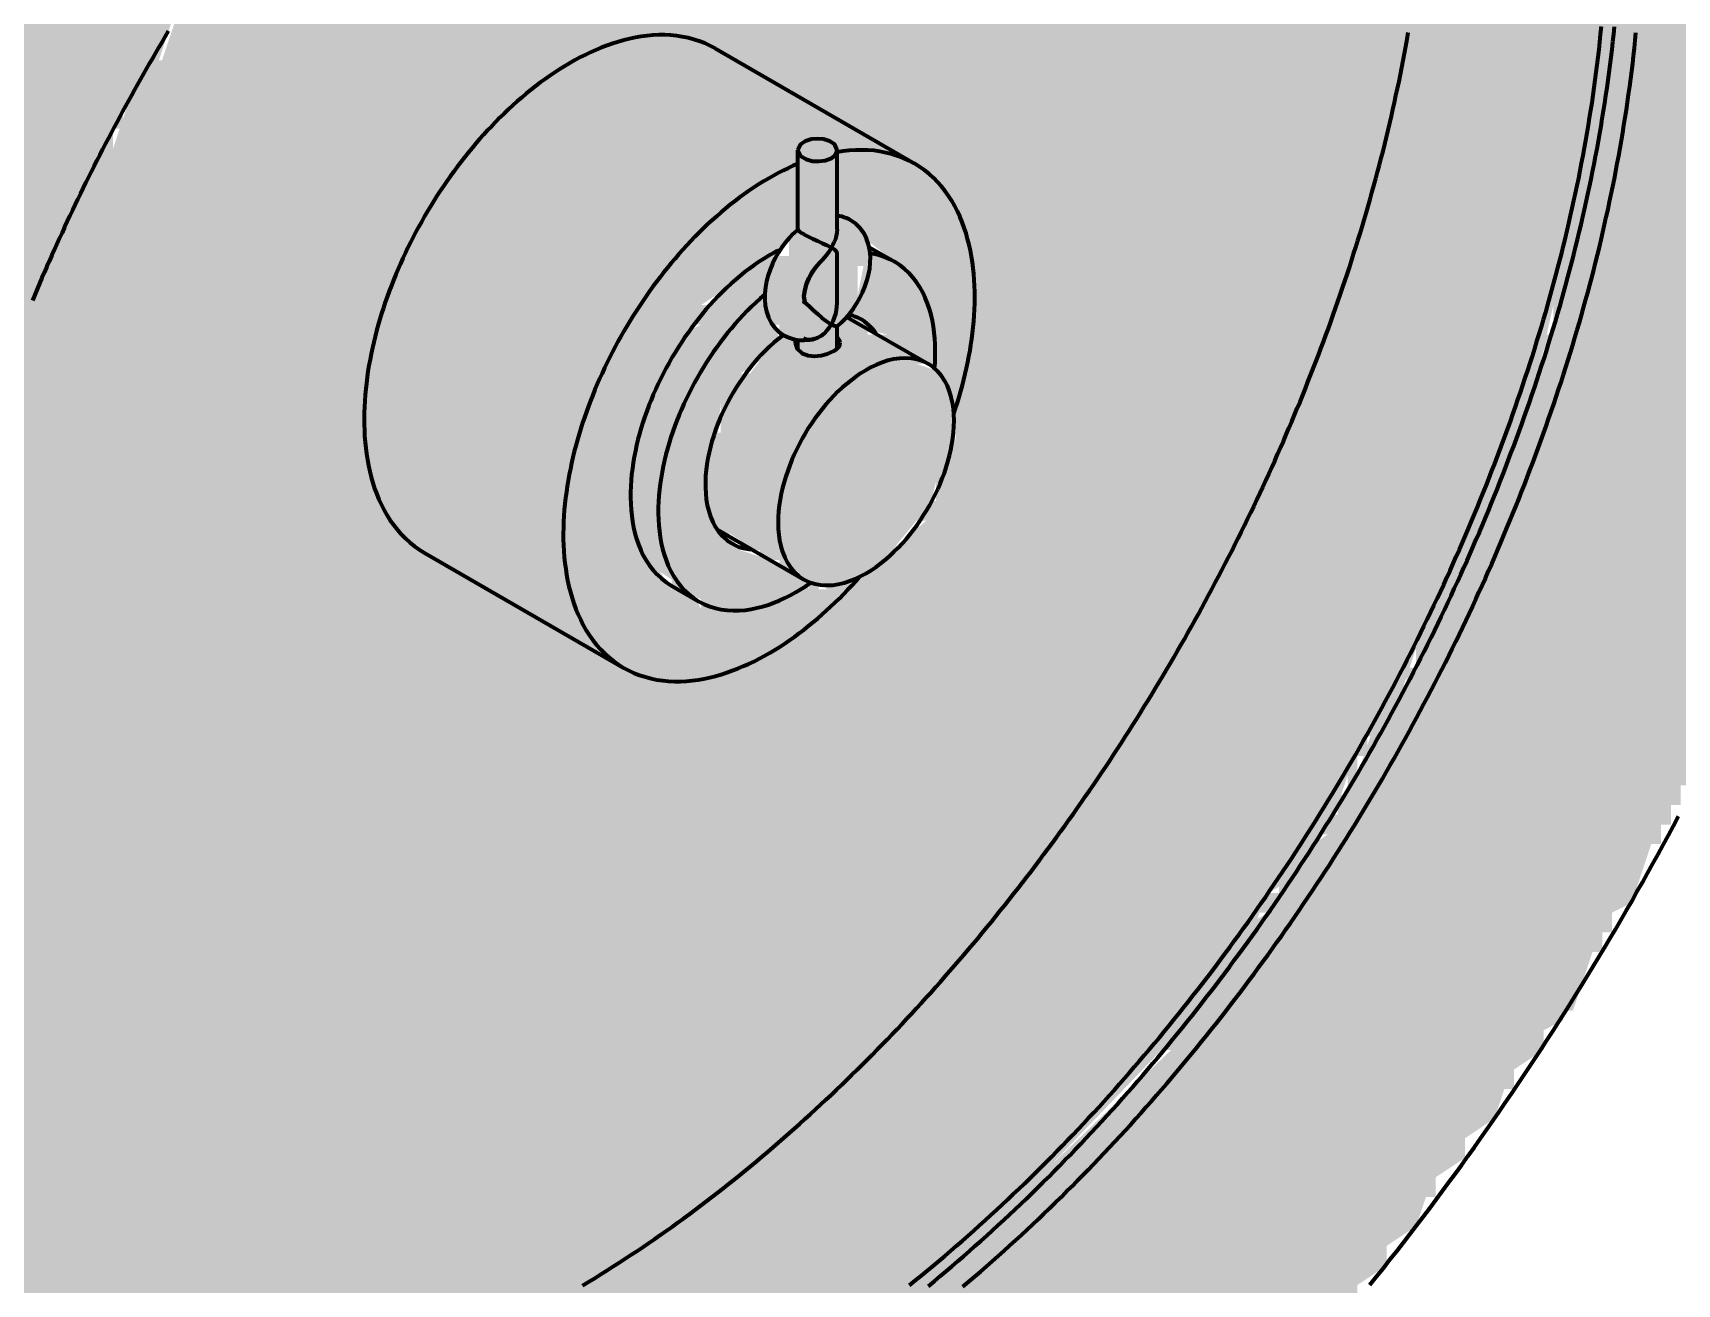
# Model space of a CAD drawing. Header units: millimetres. Extents: x 0 to 420, y 0 to 297.
# Drawn here: x 229.21 to 245.99, y 152.24 to 165.01 of the extents above; entities that cross this region are included whole.
import ezdxf

# ---------------------------------------------------------------- set-up
doc = ezdxf.new("R2010")
doc.units = ezdxf.units.MM
doc.layers.add('01-VISIBLE', color=7, linetype='CONTINUOUS', lineweight=70)
doc.layers.add('13-GRAFICA', color=30, linetype='CONTINUOUS', lineweight=18)

msp = doc.modelspace()

# ---------------------------------------------------------------- hatches: boundary and pattern name
at = {"layer": '13-GRAFICA', "true_color": 0x202020}
h = msp.add_hatch(color=7, dxfattribs=at)
h.dxf.hatch_style = 1
h.paths.add_polyline_path([(229.726, 175.932), (229.926, 175.932), (230.126, 176.232), (230.326, 176.232), (230.426, 176.432), (230.626, 176.432), (230.826, 176.732), (231.026, 176.732), (231.126, 176.932), (231.326, 176.932), (231.526, 177.232), (231.726, 177.232), (231.826, 177.432), (232.026, 177.432), (232.026, 177.532), (232.126, 177.532), (232.226, 177.732), (232.426, 177.732), (232.526, 177.932), (232.826, 177.932), (232.826, 178.032), (233.026, 178.032), (233.026, 178.132), (233.226, 178.132), (233.226, 178.232), (233.526, 178.232), (233.526, 178.332), (233.726, 178.332), (233.726, 178.432), (233.926, 178.432), (233.926, 178.532), (234.126, 178.532), (234.126, 178.632), (234.426, 178.632), (234.426, 178.732), (234.626, 178.732), (234.626, 178.832), (234.826, 178.832), (234.826, 178.932), (235.126, 178.932), (235.126, 179.032), (235.726, 179.132), (235.726, 179.232), (236.526, 179.232), (236.526, 179.332), (237.226, 179.332), (237.226, 179.432), (238.426, 179.532), (238.426, 179.432), (238.926, 179.432), (238.926, 179.332), (239.826, 179.232), (239.826, 179.132), (240.226, 179.132), (240.226, 179.032), (240.726, 179.032), (240.826, 178.832), (241.426, 178.632), (241.526, 178.432), (242.126, 178.232), (242.226, 178.032), (242.626, 177.932), (242.726, 177.732), (243.326, 177.532), (243.426, 177.332), (243.626, 177.332), (243.626, 177.232), (244.026, 177.132), (244.126, 176.932), (244.526, 176.832), (244.626, 176.632), (245.026, 176.532), (245.126, 176.332), (245.326, 176.332), (245.326, 167.932), (245.226, 167.932), (245.226, 168.332), (245.126, 168.332), (245.126, 168.732), (245.026, 168.732), (245.026, 169.132), (244.926, 169.132), (244.826, 169.832), (244.726, 169.832), (244.626, 170.132), (244.426, 170.232), (244.426, 170.432), (244.326, 170.432), (244.326, 170.632), (244.126, 170.732), (244.026, 171.132), (243.926, 171.132), (243.626, 171.532), (243.426, 171.532), (243.226, 171.832), (243.026, 171.832), (242.926, 172.032), (242.726, 172.032), (242.626, 172.232), (240.726, 172.632), (240.726, 172.532), (238.726, 172.332), (238.726, 172.232), (238.526, 172.232), (238.526, 172.132), (238.326, 172.132), (238.326, 172.032), (238.026, 172.032), (238.026, 171.932), (237.826, 171.932), (237.826, 171.832), (237.626, 171.832), (237.626, 171.732), (237.426, 171.732), (237.426, 171.632), (237.126, 171.632), (237.126, 171.532), (236.526, 171.332), (236.326, 171.032), (236.126, 171.032), (236.126, 170.932), (235.826, 170.832), (235.626, 170.532), (235.426, 170.532), (235.426, 170.432), (235.126, 170.332), (234.926, 170.032), (234.726, 170.032), (234.726, 169.932), (232.526, 167.832), (232.526, 167.632), (232.426, 167.632), (232.426, 167.532), (232.226, 167.432), (232.226, 167.232), (231.926, 167.032), (231.926, 166.832), (231.726, 166.732), (231.726, 166.532), (231.626, 166.532), (231.626, 166.432), (231.426, 166.332), (231.426, 166.132), (231.126, 165.932), (231.126, 165.732), (231.026, 165.732), (230.926, 165.432), (230.726, 165.332), (230.726, 165.132), (230.626, 165.132), (230.426, 164.532), (230.226, 164.432), (230.226, 164.232), (230.126, 164.232), (230.126, 164.032), (230.026, 164.032), (230.026, 163.832), (229.926, 163.832), (229.926, 163.632), (229.826, 163.632), (229.826, 163.432), (229.726, 163.432), (229.726, 163.232), (229.626, 163.232), (229.626, 163.032), (229.526, 163.032), (229.526, 162.832), (229.426, 162.832), (229.426, 162.632), (229.326, 162.632), (229.326, 162.432), (229.226, 162.432), (229.026, 161.532), (228.926, 161.532), (228.926, 161.332), (228.826, 161.332), (228.826, 161.032), (228.726, 161.032), (228.726, 160.732), (228.626, 160.732), (228.626, 160.432), (228.526, 160.432), (228.526, 160.132), (228.426, 160.132), (228.426, 159.832), (228.326, 159.832), (228.326, 159.332), (228.226, 159.332), (228.226, 158.832), (228.126, 158.832), (228.126, 158.332), (228.026, 158.332), (228.026, 157.732), (227.926, 157.732), (227.926, 174.072)])
h = msp.add_hatch(color=7, dxfattribs=at)
h.dxf.hatch_style = 1
h.paths.add_polyline_path([(245.526, 176.032), (245.726, 176.032), (245.926, 175.732), (246.126, 175.732), (246.226, 175.532), (246.426, 175.532), (246.626, 175.232), (246.826, 175.232), (246.826, 175.132), (247.026, 175.032), (247.126, 174.632), (247.326, 174.532), (247.426, 174.132), (247.626, 174.032), (247.626, 173.832), (247.826, 173.732), (247.926, 173.332), (248.126, 173.232), (248.126, 173.032), (248.226, 173.032), (248.226, 172.832), (248.326, 172.832), (248.426, 172.132), (248.526, 172.132), (248.526, 171.632), (248.626, 171.632), (248.626, 171.232), (248.726, 171.232), (248.726, 170.832), (248.826, 170.832), (248.826, 170.432), (248.926, 170.432), (248.926, 170.032), (249.026, 170.032), (249.026, 166.332), (248.926, 166.332), (248.826, 165.232), (248.726, 165.232), (248.726, 164.732), (248.626, 164.732), (248.626, 164.232), (248.526, 164.232), (248.526, 163.732), (248.426, 163.732), (248.326, 162.632), (248.226, 162.632), (248.226, 162.432), (248.126, 162.432), (247.926, 161.532), (247.826, 161.532), (247.826, 161.332), (247.726, 161.332), (247.726, 161.032), (247.626, 161.032), (247.426, 160.132), (247.326, 160.132), (247.326, 159.932), (247.226, 159.932), (247.026, 159.032), (246.926, 159.032), (246.926, 158.832), (246.826, 158.832), (246.826, 158.632), (246.726, 158.632), (246.726, 158.432), (246.626, 158.432), (246.426, 157.832), (246.226, 157.732), (246.226, 157.532), (246.126, 157.532), (246.126, 157.332), (246.026, 157.332), (246.026, 157.132), (245.926, 157.132), (245.926, 156.932), (245.826, 156.932), (245.826, 156.732), (245.726, 156.732), (245.526, 156.132), (245.326, 156.032), (245.326, 164.732), (245.326, 167.932), (245.326, 176.332)])
at = {"layer": '13-GRAFICA', "true_color": 0xa5a8ac}
h = msp.add_hatch(color=7, dxfattribs=at)
h.dxf.hatch_style = 1
h.paths.add_polyline_path([(238.726, 172.232), (238.726, 172.332), (239.226, 172.332), (239.226, 172.432), (240.026, 172.432), (240.026, 172.532), (240.726, 172.532), (240.726, 172.632), (240.926, 172.632), (240.926, 172.532), (241.426, 172.532), (241.426, 172.432), (242.626, 172.232), (242.726, 172.032), (242.926, 172.032), (243.026, 171.832), (243.226, 171.832), (243.426, 171.532), (243.626, 171.532), (243.626, 171.432), (244.026, 171.132), (244.026, 170.932), (244.126, 170.932), (244.126, 170.732), (244.326, 170.632), (244.426, 170.232), (244.526, 170.232), (244.626, 169.932), (244.826, 169.832), (244.926, 169.132), (245.026, 169.132), (245.026, 168.732), (245.126, 168.732), (245.126, 168.332), (245.226, 168.332), (245.226, 167.932), (245.326, 167.932), (245.326, 164.732), (245.226, 164.732), (245.226, 164.132), (245.126, 164.132), (245.126, 163.632), (245.026, 163.632), (245.026, 163.132), (244.926, 163.132), (244.926, 162.532), (244.826, 162.532), (244.826, 162.232), (244.726, 162.232), (244.526, 161.332), (244.426, 161.332), (244.426, 161.132), (244.326, 161.132), (244.126, 160.232), (244.026, 160.232), (244.026, 160.032), (243.926, 160.032), (243.926, 159.732), (243.826, 159.732), (243.826, 159.532), (243.726, 159.532), (243.726, 159.332), (243.626, 159.332), (243.626, 159.132), (243.526, 159.132), (243.526, 158.932), (243.426, 158.932), (243.426, 158.732), (243.326, 158.732), (243.126, 158.132), (242.926, 158.032), (242.926, 157.832), (242.826, 157.832), (242.826, 157.632), (242.726, 157.632), (242.726, 157.432), (242.626, 157.432), (242.426, 156.832), (242.326, 156.832), (242.326, 156.732), (242.126, 156.632), (242.126, 156.432), (241.826, 156.232), (241.826, 156.032), (241.726, 156.032), (241.626, 155.732), (241.326, 155.532), (241.326, 155.332), (241.026, 155.132), (241.026, 154.932), (240.826, 154.832), (240.826, 154.632), (240.726, 154.632), (238.626, 152.441), (238.626, 160.832), (238.626, 161.232), (238.626, 172.232)])
h = msp.add_hatch(color=7, dxfattribs=at)
h.dxf.hatch_style = 1
h.paths.add_polyline_path([(235.326, 170.432), (235.626, 170.532), (235.826, 170.832), (236.026, 170.832), (236.126, 171.032), (236.326, 171.032), (236.526, 171.332), (236.726, 171.332), (236.726, 171.432), (236.926, 171.432), (236.926, 171.532), (237.126, 171.532), (237.126, 171.632), (237.426, 171.632), (237.426, 171.732), (237.626, 171.732), (237.626, 171.832), (237.826, 171.832), (237.826, 171.932), (238.026, 171.932), (238.026, 172.032), (238.326, 172.032), (238.326, 172.132), (238.526, 172.132), (238.526, 172.232), (238.626, 172.232), (238.626, 161.232), (238.526, 161.232), (238.526, 161.532), (238.426, 161.532), (238.426, 162.032), (238.326, 162.032), (238.226, 162.532), (237.926, 162.632), (237.926, 162.732), (237.426, 163.132), (237.426, 163.932), (237.026, 163.932), (237.026, 162.932), (236.926, 162.932), (236.826, 162.732), (236.626, 162.732), (236.526, 162.532), (236.326, 162.532), (236.326, 162.432), (236.026, 162.232), (236.026, 162.032), (235.926, 162.032), (235.826, 161.732), (235.626, 161.632), (235.526, 161.132), (235.426, 161.132), (235.426, 160.832), (235.326, 160.832), (235.326, 170.332)])
h = msp.add_hatch(color=7, dxfattribs=at)
h.dxf.hatch_style = 1
h.paths.add_polyline_path([(230.726, 150.132), (230.526, 150.132), (230.326, 150.432), (230.126, 150.432), (230.026, 150.632), (229.826, 150.632), (229.626, 150.932), (229.426, 150.932), (229.326, 151.232), (229.126, 151.332), (229.026, 151.732), (228.826, 151.832), (228.726, 152.232), (228.526, 152.332), (228.526, 152.532), (228.426, 152.532), (228.426, 152.732), (228.326, 152.732), (228.326, 153.132), (228.226, 153.132), (228.226, 153.532), (228.126, 153.532), (228.126, 153.932), (228.026, 153.932), (228.026, 154.332), (227.926, 154.332), (227.926, 157.732), (228.026, 157.732), (228.026, 158.332), (228.126, 158.332), (228.326, 159.832), (228.426, 159.832), (228.426, 160.132), (228.526, 160.132), (228.526, 160.432), (228.626, 160.432), (228.826, 161.332), (228.926, 161.332), (228.926, 161.532), (229.026, 161.532), (229.226, 162.432), (229.326, 162.432), (229.326, 162.632), (229.426, 162.632), (229.426, 162.832), (229.526, 162.832), (229.526, 163.032), (229.626, 163.032), (229.626, 163.232), (229.726, 163.232), (229.726, 163.432), (229.826, 163.432), (229.826, 163.632), (229.926, 163.632), (229.926, 163.832), (230.026, 163.832), (230.226, 164.432), (230.426, 164.532), (230.426, 164.732), (230.526, 164.732), (230.726, 165.332), (230.926, 165.432), (230.926, 165.632), (231.126, 165.732), (231.126, 165.932), (231.426, 166.132), (231.426, 166.332), (231.726, 166.532), (231.726, 166.732), (231.926, 166.832), (231.926, 167.032), (232.026, 167.032), (232.026, 167.132), (232.226, 167.232), (232.226, 167.432), (232.526, 167.632), (232.526, 167.832), (232.626, 167.832), (234.726, 170.032), (234.926, 170.032), (235.126, 170.332), (235.326, 170.332), (235.326, 160.832), (235.326, 159.832), (235.326, 150.432), (235.226, 150.432), (235.226, 150.332), (235.026, 150.332), (235.026, 150.232), (234.826, 150.232), (234.826, 150.132), (234.526, 150.132), (234.526, 150.032), (234.226, 150.032), (234.226, 149.932), (233.526, 149.932), (233.526, 149.832), (232.126, 149.732), (232.126, 149.832), (231.626, 149.832), (231.626, 149.932), (231.226, 149.932), (231.226, 150.032), (230.726, 150.032)])
at = {"layer": '13-GRAFICA', "true_color": 0x202020}
h = msp.add_hatch(color=7, dxfattribs=at)
h.dxf.hatch_style = 1
h.paths.add_polyline_path([(245.326, 155.832), (245.226, 155.832), (245.226, 155.632), (245.126, 155.632), (244.926, 155.032), (244.826, 155.032), (244.826, 154.932), (244.626, 154.832), (244.626, 154.632), (244.326, 154.432), (244.326, 154.232), (244.226, 154.232), (244.126, 153.932), (243.826, 153.732), (243.826, 153.532), (243.526, 153.332), (243.526, 153.132), (243.426, 153.132), (243.326, 152.832), (243.026, 152.632), (243.026, 152.432), (242.726, 152.232), (242.726, 152.032), (242.526, 151.932), (242.526, 151.732), (242.426, 151.732), (239.626, 148.832), (239.426, 148.832), (239.226, 148.532), (239.026, 148.532), (238.926, 148.332), (238.726, 148.332), (238.526, 148.032), (238.326, 148.032), (238.226, 147.832), (238.026, 147.832), (237.826, 147.532), (237.626, 147.532), (237.526, 147.332), (237.326, 147.332), (237.326, 147.232), (237.226, 147.232), (237.126, 147.032), (236.926, 147.032), (236.826, 146.832), (236.626, 146.832), (236.626, 146.732), (236.426, 146.732), (236.426, 146.632), (236.226, 146.632), (236.226, 146.532), (235.926, 146.532), (235.926, 146.432), (235.726, 146.432), (235.726, 146.332), (235.526, 146.332), (235.526, 146.232), (235.226, 146.232), (235.226, 146.132), (235.026, 146.132), (235.026, 146.032), (234.826, 146.032), (234.826, 145.932), (234.626, 145.932), (234.626, 145.832), (234.326, 145.832), (234.326, 145.732), (234.126, 145.732), (234.126, 145.632), (233.926, 145.632), (233.926, 145.532), (232.726, 145.432), (232.726, 145.332), (232.026, 145.332), (232.026, 145.232), (231.326, 145.232), (231.326, 145.132), (230.726, 145.132), (230.726, 145.232), (230.326, 145.232), (230.326, 145.332), (229.826, 145.332), (229.826, 145.432), (229.426, 145.432), (229.426, 145.532), (228.926, 145.532), (228.926, 145.632), (228.526, 145.632), (228.526, 145.732), (228.126, 145.832), (228.026, 146.032), (227.926, 146.032), (227.926, 154.332), (228.026, 154.332), (228.026, 153.932), (228.126, 153.932), (228.326, 152.732), (228.426, 152.732), (228.526, 152.332), (228.726, 152.232), (228.826, 151.832), (229.026, 151.732), (229.126, 151.332), (229.326, 151.232), (229.426, 150.932), (229.626, 150.932), (229.826, 150.632), (230.026, 150.632), (230.126, 150.432), (230.326, 150.432), (230.326, 150.332), (230.426, 150.332), (230.526, 150.132), (230.726, 150.132), (230.726, 150.032), (231.226, 150.032), (231.226, 149.932), (232.126, 149.832), (232.126, 149.732), (234.226, 149.932), (234.226, 150.032), (234.826, 150.132), (234.826, 150.232), (235.026, 150.232), (235.026, 150.332), (235.226, 150.332), (235.226, 150.432), (235.426, 150.432), (235.426, 150.532), (235.726, 150.532), (235.726, 150.632), (235.926, 150.632), (235.926, 150.732), (236.126, 150.732), (236.126, 150.832), (236.426, 150.832), (236.526, 151.032), (236.726, 151.032), (236.826, 151.232), (237.026, 151.232), (237.226, 151.532), (237.426, 151.532), (237.526, 151.732), (237.726, 151.732), (237.926, 152.032), (238.126, 152.032), (238.226, 152.232), (238.426, 152.232), (238.426, 152.332), (240.826, 154.632), (240.826, 154.832), (241.026, 154.932), (241.026, 155.132), (241.326, 155.332), (241.326, 155.532), (241.626, 155.732), (241.626, 155.932), (241.826, 156.032), (241.826, 156.232), (241.926, 156.232), (241.926, 156.332), (242.126, 156.432), (242.126, 156.632), (242.426, 156.832), (242.426, 157.032), (242.526, 157.032), (242.526, 157.232), (242.626, 157.232), (242.626, 157.432), (242.726, 157.432), (242.926, 158.032), (243.126, 158.132), (243.126, 158.332), (243.226, 158.332), (243.226, 158.532), (243.326, 158.532), (243.326, 158.732), (243.426, 158.732), (243.426, 158.932), (243.526, 158.932), (243.526, 159.132), (243.626, 159.132), (243.626, 159.332), (243.726, 159.332), (243.726, 159.532), (243.826, 159.532), (243.826, 159.732), (243.926, 159.732), (243.926, 160.032), (244.026, 160.032), (244.026, 160.232), (244.126, 160.232), (244.326, 161.132), (244.426, 161.132), (244.426, 161.332), (244.526, 161.332), (244.526, 161.632), (244.626, 161.632), (244.626, 161.932), (244.726, 161.932), (244.726, 162.232), (244.826, 162.232), (244.826, 162.532), (244.926, 162.532), (244.926, 163.132), (245.026, 163.132), (245.026, 163.632), (245.126, 163.632), (245.126, 164.132), (245.226, 164.132), (245.226, 164.732), (245.326, 164.732), (245.326, 156.032)])
at = {"layer": '13-GRAFICA', "true_color": 0xb21820}
h = msp.add_hatch(color=7, dxfattribs=at)
h.dxf.hatch_style = 1
h.paths.add_polyline_path([(236.826, 161.932), (236.826, 162.032), (236.726, 162.032), (236.726, 162.432), (236.826, 162.432), (236.826, 162.732), (236.926, 162.732), (236.926, 162.932), (237.026, 162.932), (237.026, 163.932), (237.426, 163.932), (237.426, 163.132), (237.726, 162.932), (237.726, 162.632), (237.626, 162.632), (237.626, 162.332), (237.526, 162.332), (237.526, 162.132), (237.426, 162.132), (237.426, 161.732), (237.026, 161.732), (237.026, 161.932)])
at = {"layer": '13-GRAFICA', "true_color": 0x787a80}
h = msp.add_hatch(color=7, dxfattribs=at)
h.dxf.hatch_style = 1
h.paths.add_polyline_path([(237.526, 162.032), (237.526, 162.332), (237.626, 162.332), (237.726, 162.832), (238.226, 162.532), (238.326, 162.032), (238.426, 162.032), (238.426, 161.632), (238.226, 161.632), (238.126, 161.832), (237.926, 161.832), (237.926, 161.932)])
h = msp.add_hatch(color=7, dxfattribs=at)
h.dxf.hatch_style = 1
h.paths.add_polyline_path([(236.126, 160.032), (236.226, 160.032), (236.426, 159.732), (237.026, 159.532), (237.126, 159.332), (236.926, 159.332), (236.926, 159.232), (236.726, 159.232), (236.726, 159.132), (236.026, 159.132), (236.026, 159.232), (235.726, 159.332), (235.726, 159.432), (235.426, 159.632), (235.426, 159.832), (235.326, 159.832), (235.326, 160.832), (235.426, 160.832), (235.426, 161.132), (235.526, 161.132), (235.626, 161.632), (235.826, 161.732), (235.826, 161.932), (236.026, 162.032), (236.026, 162.232), (236.126, 162.232), (236.326, 162.532), (236.526, 162.532), (236.626, 162.732), (236.826, 162.732), (236.826, 162.432), (236.726, 162.432), (236.826, 161.832), (236.726, 161.832), (236.726, 161.732), (236.426, 161.532), (236.426, 161.332), (236.226, 161.232)])
h = msp.add_hatch(color=7, dxfattribs=at)
h.dxf.hatch_style = 1
h.paths.add_polyline_path([(237.326, 159.332), (237.026, 159.432), (237.026, 159.532), (236.826, 159.532), (236.826, 159.632), (236.626, 159.632), (236.626, 159.732), (236.426, 159.732), (236.426, 159.832), (236.126, 160.032), (236.126, 160.932), (236.226, 160.932), (236.226, 161.232), (236.426, 161.332), (236.426, 161.532), (236.526, 161.532), (236.826, 161.932), (237.026, 161.932), (237.026, 161.732), (237.426, 161.732), (237.426, 162.132), (237.526, 162.132), (237.526, 162.032), (237.726, 162.032), (237.726, 161.932), (237.926, 161.932), (237.926, 161.832), (238.126, 161.832), (238.226, 161.632), (238.526, 161.532), (238.626, 160.832), (238.526, 160.832), (238.526, 160.432), (238.426, 160.432), (238.326, 160.032), (238.226, 160.032), (237.726, 159.432), (237.326, 159.432)])
at = {"layer": '13-GRAFICA', "true_color": 0xa5a8ac}
h = msp.add_hatch(color=7, dxfattribs=at)
h.dxf.hatch_style = 1
h.paths.add_polyline_path([(238.426, 152.232), (238.226, 152.232), (238.126, 152.032), (237.926, 152.032), (237.726, 151.732), (237.526, 151.732), (237.426, 151.532), (237.226, 151.532), (237.026, 151.232), (236.826, 151.232), (236.826, 151.132), (236.526, 151.032), (236.426, 150.832), (236.126, 150.832), (236.126, 150.732), (235.926, 150.732), (235.926, 150.632), (235.726, 150.632), (235.726, 150.532), (235.426, 150.532), (235.426, 150.432), (235.326, 150.432), (235.326, 159.832), (235.426, 159.832), (235.426, 159.632), (235.526, 159.632), (235.726, 159.332), (235.926, 159.332), (236.026, 159.132), (236.726, 159.132), (236.726, 159.232), (236.926, 159.232), (236.926, 159.332), (237.126, 159.332), (237.126, 159.432), (237.226, 159.432), (237.226, 159.332), (237.326, 159.332), (237.326, 159.432), (237.726, 159.432), (237.726, 159.532), (238.326, 160.032), (238.326, 160.232), (238.426, 160.232), (238.426, 160.432), (238.526, 160.432), (238.526, 160.832), (238.626, 160.832), (238.626, 152.441)])

# ---------------------------------------------------------------- linework, layer by layer
at = {"layer": '01-VISIBLE'}
for p, q in [((236.173, 164.85), (238.206, 163.676)), ((237.016, 163.003), (237.016, 163.815)), ((237.416, 163.003), (237.416, 163.815)), ((237.743, 162.823), (238.004, 162.673)), ((237.416, 162.257), (237.416, 162.76)), ((237.416, 161.789), (237.416, 162.013)), ((237.516, 162.111), (238.346, 161.632)), ((237.016, 161.774), (237.016, 161.873)), ((236.189, 159.945), (237.076, 159.433)), ((233.203, 159.706), (235.236, 158.532)), ((235.721, 159.372), (236.004, 159.209))]:
    msp.add_line(p, q, dxfattribs=at)
for points in [[(230.589, 165.028), (230.557, 164.974), (230.525, 164.92), (230.493, 164.865), (230.461, 164.811), (230.43, 164.757), (230.398, 164.702), (230.367, 164.648), (230.336, 164.593), (230.305, 164.538), (230.274, 164.483), (230.244, 164.428), (230.213, 164.373), (230.183, 164.318), (230.153, 164.263), (230.123, 164.208), (230.093, 164.153), (230.063, 164.097), (230.034, 164.042), (230.004, 163.986), (229.975, 163.93), (229.946, 163.874), (229.917, 163.819), (229.889, 163.763), (229.86, 163.707), (229.832, 163.651), (229.803, 163.594), (229.775, 163.538), (229.748, 163.482), (229.72, 163.425), (229.692, 163.369), (229.665, 163.312), (229.638, 163.255), (229.611, 163.199), (229.584, 163.142), (229.557, 163.085), (229.53, 163.028), (229.504, 162.971), (229.478, 162.914), (229.452, 162.856), (229.426, 162.799), (229.4, 162.742), (229.375, 162.684), (229.349, 162.627), (229.324, 162.569), (229.299, 162.511), (229.274, 162.454), (229.25, 162.396), (229.225, 162.338), (229.201, 162.28)], [(236.173, 164.85), (236.12, 164.878), (236.065, 164.904), (236.009, 164.925), (235.952, 164.944), (235.894, 164.959), (235.835, 164.971), (235.776, 164.98), (235.716, 164.986), (235.656, 164.989), (235.596, 164.989), (235.536, 164.986), (235.476, 164.981), (235.416, 164.973), (235.357, 164.963), (235.298, 164.951), (235.24, 164.936), (235.182, 164.92), (235.125, 164.902), (235.068, 164.882), (235.012, 164.861), (234.956, 164.838), (234.901, 164.813), (234.847, 164.788), (234.793, 164.761), (234.74, 164.732), (234.688, 164.703)], [(234.817, 152.229), (234.879, 152.266), (234.942, 152.304), (235.004, 152.342), (235.066, 152.381), (235.127, 152.42), (235.189, 152.459), (235.25, 152.499), (235.311, 152.539), (235.372, 152.579), (235.432, 152.62), (235.492, 152.66), (235.552, 152.702), (235.612, 152.743), (235.672, 152.785), (235.731, 152.828), (235.79, 152.87), (235.849, 152.913), (235.908, 152.956), (235.967, 153), (236.025, 153.044), (236.083, 153.088), (236.141, 153.132), (236.198, 153.177), (236.256, 153.222), (236.313, 153.267), (236.37, 153.312), (236.426, 153.358), (236.483, 153.404), (236.539, 153.45), (236.595, 153.497), (236.651, 153.544), (236.707, 153.591), (236.762, 153.638), (236.817, 153.686), (236.872, 153.734), (236.927, 153.782), (236.982, 153.83), (237.036, 153.879), (237.09, 153.928), (237.144, 153.977), (237.198, 154.026), (237.251, 154.075), (237.304, 154.125), (237.357, 154.175), (237.41, 154.225), (237.463, 154.276), (237.515, 154.326), (237.567, 154.377), (237.619, 154.428), (237.671, 154.48), (237.723, 154.531), (237.774, 154.583), (237.825, 154.635), (237.876, 154.687), (237.927, 154.739), (237.977, 154.792), (238.028, 154.845), (238.078, 154.898), (238.128, 154.951), (238.177, 155.004), (238.227, 155.058), (238.276, 155.111), (238.325, 155.165), (238.374, 155.219), (238.422, 155.274), (238.471, 155.328), (238.519, 155.383), (238.567, 155.438), (238.615, 155.493), (238.662, 155.548), (238.71, 155.603), (238.757, 155.659), (238.804, 155.715), (238.851, 155.77), (238.897, 155.827), (238.944, 155.883), (238.99, 155.939), (239.036, 155.996), (239.081, 156.053), (239.127, 156.109), (239.172, 156.167), (239.217, 156.224), (239.262, 156.281), (239.307, 156.339), (239.351, 156.397), (239.396, 156.454), (239.44, 156.512), (239.484, 156.571), (239.527, 156.629), (239.571, 156.688), (239.614, 156.746), (239.657, 156.805), (239.7, 156.864), (239.742, 156.923), (239.785, 156.982), (239.827, 157.042), (239.869, 157.101), (239.911, 157.161), (239.952, 157.221), (239.994, 157.281), (240.035, 157.341), (240.076, 157.401), (240.117, 157.462), (240.157, 157.522), (240.198, 157.583), (240.238, 157.644), (240.278, 157.705), (240.317, 157.766), (240.357, 157.827), (240.396, 157.888), (240.435, 157.95), (240.474, 158.012), (240.513, 158.073), (240.551, 158.135), (240.589, 158.197), (240.628, 158.26), (240.665, 158.322), (240.703, 158.384), (240.74, 158.447), (240.778, 158.509), (240.815, 158.572), (240.851, 158.635), (240.888, 158.698), (240.924, 158.761), (240.96, 158.825), (240.996, 158.888), (241.032, 158.952), (241.067, 159.015), (241.103, 159.079), (241.138, 159.143), (241.172, 159.207), (241.207, 159.271), (241.241, 159.335), (241.276, 159.4), (241.31, 159.464), (241.343, 159.529), (241.377, 159.594), (241.41, 159.659), (241.443, 159.723), (241.476, 159.789), (241.509, 159.854), (241.541, 159.919), (241.573, 159.984), (241.605, 160.05), (241.637, 160.116), (241.668, 160.181), (241.7, 160.247), (241.731, 160.313), (241.761, 160.379), (241.792, 160.445), (241.822, 160.511), (241.852, 160.578), (241.882, 160.644), (241.912, 160.711), (241.941, 160.778), (241.971, 160.844), (242, 160.911), (242.028, 160.978), (242.057, 161.045), (242.085, 161.113), (242.113, 161.18), (242.141, 161.247), (242.168, 161.315), (242.195, 161.382), (242.222, 161.45), (242.249, 161.518), (242.276, 161.586), (242.302, 161.654), (242.328, 161.722), (242.354, 161.79), (242.379, 161.858), (242.405, 161.926), (242.43, 161.995), (242.455, 162.063), (242.479, 162.132), (242.503, 162.201), (242.527, 162.27), (242.551, 162.338), (242.575, 162.407), (242.598, 162.477), (242.621, 162.546), (242.644, 162.615), (242.666, 162.684), (242.688, 162.754), (242.71, 162.823), (242.732, 162.893), (242.753, 162.962), (242.774, 163.032), (242.795, 163.102), (242.816, 163.172), (242.836, 163.242), (242.856, 163.312), (242.875, 163.382), (242.895, 163.453), (242.914, 163.523), (242.933, 163.593), (242.951, 163.664), (242.97, 163.734), (242.988, 163.805), (243.005, 163.876), (243.023, 163.946), (243.04, 164.017), (243.056, 164.088), (243.073, 164.159), (243.089, 164.23), (243.105, 164.301), (243.12, 164.373), (243.136, 164.444), (243.151, 164.515), (243.165, 164.587), (243.179, 164.658), (243.193, 164.73), (243.207, 164.801), (243.22, 164.873), (243.233, 164.945), (243.246, 165.016)], [(238.154, 152.232), (238.215, 152.281), (238.276, 152.33), (238.337, 152.38), (238.397, 152.43), (238.457, 152.48), (238.517, 152.53), (238.576, 152.581), (238.635, 152.632), (238.694, 152.684), (238.753, 152.735), (238.812, 152.787), (238.87, 152.839), (238.928, 152.892), (238.985, 152.944), (239.043, 152.997), (239.1, 153.051), (239.157, 153.104), (239.214, 153.158), (239.271, 153.212), (239.327, 153.266), (239.383, 153.321), (239.439, 153.376), (239.494, 153.431), (239.549, 153.486), (239.604, 153.541), (239.659, 153.597), (239.714, 153.653), (239.768, 153.71), (239.822, 153.766), (239.876, 153.823), (239.93, 153.88), (239.983, 153.937), (240.036, 153.994), (240.089, 154.052), (240.142, 154.11), (240.194, 154.168), (240.246, 154.226), (240.298, 154.284), (240.35, 154.343), (240.401, 154.402), (240.452, 154.461), (240.503, 154.52), (240.554, 154.58), (240.605, 154.64), (240.655, 154.699), (240.705, 154.76), (240.755, 154.82), (240.804, 154.88), (240.854, 154.941), (240.903, 155.002), (240.951, 155.063), (241, 155.124), (241.048, 155.186), (241.096, 155.247), (241.144, 155.309), (241.192, 155.371), (241.239, 155.433), (241.287, 155.496), (241.333, 155.558), (241.38, 155.621), (241.427, 155.684), (241.473, 155.747), (241.519, 155.81), (241.565, 155.874), (241.61, 155.937), (241.655, 156.001), (241.7, 156.065), (241.745, 156.129), (241.79, 156.193), (241.834, 156.258), (241.878, 156.322), (241.922, 156.387), (241.965, 156.452), (242.009, 156.517), (242.052, 156.582), (242.095, 156.648), (242.137, 156.713), (242.18, 156.779), (242.222, 156.845), (242.264, 156.911), (242.305, 156.977), (242.347, 157.043), (242.388, 157.11), (242.429, 157.177), (242.47, 157.243), (242.51, 157.31), (242.55, 157.377), (242.59, 157.445), (242.63, 157.512), (242.669, 157.579), (242.709, 157.647), (242.748, 157.715), (242.786, 157.783), (242.825, 157.851), (242.863, 157.919), (242.901, 157.987), (242.939, 158.056), (242.976, 158.124), (243.013, 158.193), (243.05, 158.262), (243.087, 158.331), (243.124, 158.4), (243.16, 158.47), (243.196, 158.539), (243.232, 158.609), (243.267, 158.678), (243.302, 158.748), (243.337, 158.818), (243.372, 158.888), (243.406, 158.958), (243.44, 159.029), (243.474, 159.099), (243.508, 159.17), (243.541, 159.24), (243.575, 159.311), (243.607, 159.382), (243.64, 159.453), (243.672, 159.524), (243.704, 159.596), (243.736, 159.667), (243.768, 159.739), (243.799, 159.81), (243.83, 159.882), (243.861, 159.954), (243.891, 160.026), (243.921, 160.098), (243.951, 160.171), (243.981, 160.243), (244.01, 160.315), (244.039, 160.388), (244.068, 160.461), (244.096, 160.534), (244.125, 160.607), (244.152, 160.68), (244.18, 160.753), (244.207, 160.826), (244.234, 160.899), (244.261, 160.973), (244.288, 161.046), (244.314, 161.12), (244.34, 161.194), (244.365, 161.268), (244.391, 161.342), (244.416, 161.416), (244.44, 161.49), (244.465, 161.564), (244.489, 161.639), (244.512, 161.713), (244.536, 161.788), (244.559, 161.863), (244.582, 161.937), (244.604, 162.012), (244.627, 162.087), (244.648, 162.162), (244.67, 162.237), (244.691, 162.313), (244.712, 162.388), (244.733, 162.463), (244.753, 162.539), (244.773, 162.615), (244.792, 162.69), (244.812, 162.766), (244.83, 162.842), (244.849, 162.918), (244.867, 162.994), (244.885, 163.07), (244.903, 163.146), (244.92, 163.223), (244.936, 163.299), (244.953, 163.375), (244.969, 163.452), (244.985, 163.529), (245, 163.605), (245.015, 163.682), (245.03, 163.759), (245.044, 163.836), (245.058, 163.913), (245.071, 163.99), (245.084, 164.067), (245.097, 164.144), (245.109, 164.221), (245.121, 164.298), (245.132, 164.376), (245.143, 164.453), (245.154, 164.531), (245.164, 164.608), (245.174, 164.686), (245.184, 164.763), (245.193, 164.841), (245.201, 164.919), (245.209, 164.997), (245.217, 165.074)], [(238.347, 152.221), (238.408, 152.272), (238.468, 152.322), (238.529, 152.373), (238.589, 152.424), (238.648, 152.475), (238.708, 152.527), (238.767, 152.579), (238.826, 152.631), (238.885, 152.684), (238.944, 152.736), (239.002, 152.789), (239.06, 152.843), (239.118, 152.896), (239.176, 152.95), (239.233, 153.004), (239.29, 153.059), (239.347, 153.113), (239.403, 153.168), (239.46, 153.223), (239.516, 153.279), (239.572, 153.334), (239.627, 153.39), (239.683, 153.446), (239.738, 153.503), (239.793, 153.559), (239.847, 153.616), (239.902, 153.673), (239.956, 153.73), (240.01, 153.788), (240.064, 153.846), (240.117, 153.904), (240.17, 153.962), (240.223, 154.02), (240.276, 154.079), (240.329, 154.138), (240.381, 154.197), (240.433, 154.256), (240.485, 154.315), (240.536, 154.375), (240.587, 154.435), (240.638, 154.495), (240.689, 154.555), (240.74, 154.616), (240.79, 154.676), (240.84, 154.737), (240.89, 154.798), (240.94, 154.86), (240.989, 154.921), (241.038, 154.983), (241.087, 155.045), (241.136, 155.107), (241.184, 155.169), (241.233, 155.231), (241.281, 155.294), (241.328, 155.357), (241.376, 155.419), (241.423, 155.483), (241.47, 155.546), (241.517, 155.609), (241.563, 155.673), (241.61, 155.737), (241.656, 155.801), (241.702, 155.865), (241.747, 155.929), (241.792, 155.994), (241.838, 156.058), (241.882, 156.123), (241.927, 156.188), (241.971, 156.253), (242.016, 156.319), (242.06, 156.384), (242.103, 156.45), (242.147, 156.516), (242.19, 156.582), (242.233, 156.648), (242.275, 156.714), (242.318, 156.78), (242.36, 156.847), (242.402, 156.914), (242.444, 156.981), (242.485, 157.048), (242.527, 157.115), (242.568, 157.182), (242.608, 157.25), (242.649, 157.317), (242.689, 157.385), (242.729, 157.453), (242.769, 157.521), (242.809, 157.589), (242.848, 157.658), (242.887, 157.726), (242.926, 157.795), (242.964, 157.864), (243.003, 157.932), (243.041, 158.001), (243.079, 158.071), (243.116, 158.14), (243.153, 158.209), (243.19, 158.279), (243.227, 158.349), (243.264, 158.419), (243.3, 158.489), (243.336, 158.559), (243.372, 158.629), (243.407, 158.699), (243.443, 158.77), (243.478, 158.841), (243.512, 158.911), (243.547, 158.982), (243.581, 159.053), (243.615, 159.124), (243.649, 159.196), (243.682, 159.267), (243.715, 159.339), (243.748, 159.41), (243.781, 159.482), (243.813, 159.554), (243.846, 159.626), (243.877, 159.698), (243.909, 159.77), (243.94, 159.843), (243.971, 159.915), (244.002, 159.988), (244.033, 160.06), (244.063, 160.133), (244.093, 160.206), (244.122, 160.279), (244.152, 160.352), (244.181, 160.426), (244.21, 160.499), (244.238, 160.573), (244.266, 160.646), (244.294, 160.72), (244.322, 160.794), (244.349, 160.868), (244.376, 160.942), (244.403, 161.016), (244.43, 161.09), (244.456, 161.164), (244.482, 161.239), (244.507, 161.313), (244.533, 161.388), (244.558, 161.463), (244.582, 161.538), (244.607, 161.613), (244.631, 161.688), (244.655, 161.763), (244.678, 161.838), (244.701, 161.914), (244.724, 161.989), (244.747, 162.065), (244.769, 162.14), (244.791, 162.216), (244.812, 162.292), (244.834, 162.368), (244.854, 162.444), (244.875, 162.52), (244.895, 162.596), (244.915, 162.672), (244.935, 162.749), (244.954, 162.825), (244.973, 162.902), (244.991, 162.978), (245.01, 163.055), (245.028, 163.132), (245.045, 163.209), (245.062, 163.286), (245.079, 163.363), (245.095, 163.44), (245.111, 163.517), (245.127, 163.594), (245.142, 163.672), (245.157, 163.749), (245.172, 163.827), (245.186, 163.904), (245.2, 163.982), (245.213, 164.059), (245.226, 164.137), (245.239, 164.215), (245.251, 164.293), (245.263, 164.371), (245.275, 164.449), (245.286, 164.527), (245.296, 164.605), (245.307, 164.683), (245.316, 164.761), (245.326, 164.84), (245.335, 164.918), (245.343, 164.996), (245.351, 165.075)], [(238.7, 152.216), (238.761, 152.268), (238.822, 152.319), (238.882, 152.371), (238.942, 152.423), (239.001, 152.476), (239.061, 152.528), (239.12, 152.581), (239.179, 152.635), (239.238, 152.688), (239.296, 152.742), (239.354, 152.796), (239.412, 152.851), (239.47, 152.905), (239.527, 152.96), (239.584, 153.015), (239.641, 153.071), (239.698, 153.127), (239.754, 153.182), (239.811, 153.239), (239.867, 153.295), (239.922, 153.352), (239.978, 153.409), (240.033, 153.466), (240.088, 153.523), (240.143, 153.581), (240.197, 153.639), (240.251, 153.697), (240.305, 153.755), (240.359, 153.814), (240.412, 153.872), (240.466, 153.931), (240.519, 153.99), (240.571, 154.05), (240.624, 154.11), (240.676, 154.169), (240.728, 154.229), (240.78, 154.29), (240.832, 154.35), (240.883, 154.411), (240.934, 154.472), (240.985, 154.533), (241.035, 154.594), (241.086, 154.656), (241.136, 154.717), (241.186, 154.779), (241.235, 154.841), (241.285, 154.903), (241.334, 154.966), (241.383, 155.028), (241.431, 155.091), (241.48, 155.154), (241.528, 155.217), (241.576, 155.281), (241.623, 155.344), (241.671, 155.408), (241.718, 155.472), (241.765, 155.536), (241.812, 155.6), (241.858, 155.665), (241.904, 155.73), (241.95, 155.794), (241.996, 155.859), (242.042, 155.924), (242.087, 155.99), (242.132, 156.055), (242.177, 156.121), (242.221, 156.187), (242.266, 156.253), (242.31, 156.319), (242.353, 156.385), (242.397, 156.451), (242.44, 156.518), (242.483, 156.585), (242.526, 156.652), (242.569, 156.719), (242.611, 156.786), (242.653, 156.853), (242.695, 156.921), (242.737, 156.989), (242.778, 157.057), (242.819, 157.125), (242.86, 157.193), (242.9, 157.261), (242.941, 157.329), (242.981, 157.398), (243.021, 157.467), (243.06, 157.536), (243.1, 157.605), (243.139, 157.674), (243.178, 157.743), (243.216, 157.813), (243.255, 157.882), (243.293, 157.952), (243.331, 158.022), (243.368, 158.092), (243.405, 158.162), (243.442, 158.232), (243.479, 158.303), (243.516, 158.373), (243.552, 158.444), (243.588, 158.515), (243.624, 158.586), (243.659, 158.657), (243.695, 158.728), (243.73, 158.799), (243.764, 158.871), (243.799, 158.942), (243.833, 159.014), (243.867, 159.086), (243.901, 159.158), (243.934, 159.23), (243.967, 159.302), (244, 159.375), (244.033, 159.447), (244.065, 159.52), (244.097, 159.592), (244.129, 159.665), (244.16, 159.738), (244.191, 159.811), (244.222, 159.884), (244.253, 159.958), (244.283, 160.031), (244.313, 160.105), (244.343, 160.178), (244.373, 160.252), (244.402, 160.326), (244.431, 160.4), (244.459, 160.474), (244.488, 160.548), (244.516, 160.623), (244.544, 160.697), (244.571, 160.772), (244.598, 160.846), (244.625, 160.921), (244.652, 160.996), (244.678, 161.071), (244.704, 161.146), (244.73, 161.221), (244.755, 161.296), (244.78, 161.372), (244.805, 161.447), (244.83, 161.523), (244.854, 161.599), (244.877, 161.674), (244.901, 161.75), (244.924, 161.826), (244.947, 161.902), (244.97, 161.979), (244.992, 162.055), (245.014, 162.131), (245.035, 162.208), (245.056, 162.284), (245.077, 162.361), (245.098, 162.438), (245.118, 162.515), (245.138, 162.591), (245.158, 162.668), (245.177, 162.746), (245.196, 162.823), (245.214, 162.9), (245.232, 162.977), (245.25, 163.055), (245.267, 163.132), (245.285, 163.21), (245.301, 163.288), (245.318, 163.365), (245.333, 163.443), (245.349, 163.521), (245.364, 163.599), (245.379, 163.677), (245.394, 163.755), (245.408, 163.834), (245.421, 163.912), (245.435, 163.99), (245.447, 164.069), (245.46, 164.147), (245.472, 164.226), (245.484, 164.304), (245.495, 164.383), (245.506, 164.462), (245.516, 164.54), (245.526, 164.619), (245.536, 164.698), (245.545, 164.777), (245.554, 164.856), (245.562, 164.935), (245.57, 165.014)], [(234.688, 164.703), (234.636, 164.672), (234.584, 164.64), (234.534, 164.607), (234.483, 164.573), (234.434, 164.538), (234.385, 164.503), (234.337, 164.466), (234.289, 164.429), (234.243, 164.391), (234.196, 164.352), (234.151, 164.312), (234.106, 164.272), (234.061, 164.231), (234.017, 164.189), (233.974, 164.146), (233.932, 164.103), (233.89, 164.06), (233.848, 164.016), (233.807, 163.971), (233.767, 163.926), (233.728, 163.88), (233.689, 163.834), (233.65, 163.787), (233.612, 163.74), (233.575, 163.692), (233.539, 163.644), (233.503, 163.595), (233.467, 163.546), (233.432, 163.497), (233.398, 163.447), (233.364, 163.397), (233.331, 163.346), (233.299, 163.295), (233.267, 163.244), (233.236, 163.192), (233.205, 163.14), (233.175, 163.087), (233.146, 163.034), (233.117, 162.981), (233.089, 162.927), (233.062, 162.873), (233.035, 162.819), (233.009, 162.765), (232.983, 162.71), (232.958, 162.655), (232.934, 162.599), (232.911, 162.544), (232.888, 162.487), (232.866, 162.431), (232.844, 162.375), (232.823, 162.318), (232.804, 162.261), (232.784, 162.203), (232.766, 162.146), (232.748, 162.088), (232.731, 162.03), (232.715, 161.971), (232.7, 161.913), (232.686, 161.854), (232.672, 161.795), (232.66, 161.736), (232.648, 161.677), (232.637, 161.617), (232.627, 161.557), (232.619, 161.497), (232.611, 161.437), (232.604, 161.377), (232.599, 161.317), (232.594, 161.257), (232.591, 161.196), (232.589, 161.136), (232.588, 161.075), (232.588, 161.015), (232.59, 160.954), (232.593, 160.894), (232.598, 160.834), (232.604, 160.774), (232.612, 160.714), (232.621, 160.654), (232.632, 160.594), (232.645, 160.535), (232.66, 160.477), (232.677, 160.418), (232.695, 160.361), (232.716, 160.304), (232.739, 160.248), (232.765, 160.193), (232.792, 160.139), (232.822, 160.087), (232.855, 160.036), (232.89, 159.987), (232.927, 159.939), (232.967, 159.894), (233.01, 159.851), (233.055, 159.81), (233.102, 159.772), (233.151, 159.738), (233.203, 159.706)], [(237.416, 163.815), (237.391, 163.871), (237.339, 163.906), (237.278, 163.925), (237.216, 163.93), (237.153, 163.925), (237.093, 163.906), (237.041, 163.871), (237.016, 163.815)], [(237.016, 163.815), (237.043, 163.756), (237.099, 163.721), (237.163, 163.703), (237.23, 163.7), (237.295, 163.709), (237.357, 163.733)], [(237.357, 163.733), (237.372, 163.743), (237.385, 163.754), (237.397, 163.767), (237.407, 163.781), (237.413, 163.798), (237.416, 163.815)], [(238.206, 163.676), (238.15, 163.706), (238.093, 163.732), (238.035, 163.754), (237.975, 163.773), (237.914, 163.788), (237.853, 163.8), (237.791, 163.809), (237.728, 163.814), (237.665, 163.815), (237.603, 163.814), (237.54, 163.81), (237.478, 163.803), (237.416, 163.794)], [(237.016, 163.675), (236.965, 163.654), (236.915, 163.631), (236.866, 163.607), (236.817, 163.582), (236.769, 163.556), (236.721, 163.529)], [(238.606, 161.125), (238.625, 161.182), (238.644, 161.24), (238.661, 161.298), (238.678, 161.356), (238.694, 161.414), (238.709, 161.472), (238.724, 161.531), (238.737, 161.59), (238.75, 161.649), (238.761, 161.708), (238.772, 161.768), (238.782, 161.828), (238.79, 161.887), (238.798, 161.947), (238.805, 162.007), (238.81, 162.067), (238.815, 162.128), (238.818, 162.188), (238.82, 162.248), (238.821, 162.309), (238.82, 162.369), (238.819, 162.43), (238.815, 162.49), (238.811, 162.55), (238.804, 162.61), (238.797, 162.67), (238.787, 162.73), (238.776, 162.789), (238.763, 162.848), (238.748, 162.907), (238.732, 162.965), (238.713, 163.022), (238.692, 163.079), (238.669, 163.135), (238.644, 163.189), (238.616, 163.243), (238.586, 163.296), (238.553, 163.347), (238.518, 163.396), (238.481, 163.443), (238.441, 163.488), (238.398, 163.531), (238.354, 163.572), (238.306, 163.61), (238.257, 163.644), (238.206, 163.676)], [(236.721, 163.529), (236.669, 163.498), (236.617, 163.466), (236.567, 163.434), (236.516, 163.4), (236.467, 163.365), (236.418, 163.329), (236.37, 163.292), (236.322, 163.255), (236.275, 163.217), (236.229, 163.178), (236.184, 163.138), (236.139, 163.098), (236.094, 163.057), (236.05, 163.015), (236.007, 162.973), (235.964, 162.93), (235.922, 162.886), (235.881, 162.842), (235.84, 162.797), (235.8, 162.752), (235.761, 162.706), (235.722, 162.66), (235.683, 162.613), (235.645, 162.566), (235.608, 162.518), (235.572, 162.47), (235.536, 162.422), (235.5, 162.373), (235.465, 162.323), (235.431, 162.273), (235.397, 162.223), (235.364, 162.172), (235.332, 162.121), (235.3, 162.07), (235.269, 162.018), (235.238, 161.966), (235.208, 161.913), (235.179, 161.86), (235.15, 161.807), (235.122, 161.754), (235.095, 161.7), (235.068, 161.646), (235.042, 161.591), (235.016, 161.536), (234.991, 161.481), (234.967, 161.426), (234.943, 161.37), (234.921, 161.314), (234.899, 161.257), (234.877, 161.201), (234.856, 161.144), (234.836, 161.087), (234.817, 161.03), (234.799, 160.972), (234.781, 160.914), (234.764, 160.856), (234.748, 160.798), (234.733, 160.739), (234.719, 160.68), (234.705, 160.621), (234.693, 160.562), (234.681, 160.503), (234.67, 160.443), (234.66, 160.384), (234.652, 160.324), (234.644, 160.264), (234.637, 160.204), (234.631, 160.143), (234.627, 160.083), (234.624, 160.023), (234.622, 159.962), (234.621, 159.902), (234.621, 159.841), (234.623, 159.781), (234.626, 159.72), (234.631, 159.66), (234.637, 159.6), (234.645, 159.54), (234.654, 159.48), (234.665, 159.421), (234.678, 159.362), (234.693, 159.303), (234.71, 159.245), (234.728, 159.187), (234.749, 159.13), (234.772, 159.075), (234.798, 159.02), (234.825, 158.966), (234.855, 158.913), (234.888, 158.862), (234.923, 158.813), (234.96, 158.765), (235, 158.72), (235.043, 158.677), (235.088, 158.637), (235.135, 158.599), (235.184, 158.564), (235.236, 158.532)], [(237.556, 163.097), (237.534, 163.109), (237.511, 163.119), (237.488, 163.128), (237.464, 163.135), (237.44, 163.14), (237.416, 163.144)], [(237.016, 163.004), (236.969, 162.962), (236.925, 162.917), (236.885, 162.869), (236.848, 162.818), (236.814, 162.766), (236.783, 162.711), (236.755, 162.655), (236.731, 162.597), (236.711, 162.537), (236.695, 162.476), (236.684, 162.415), (236.678, 162.352), (236.677, 162.29), (236.682, 162.227), (236.695, 162.166), (236.715, 162.106), (236.743, 162.051), (236.78, 162), (236.824, 161.956), (236.876, 161.92)], [(237.016, 163.004), (237.016, 163.004), (237.016, 163.004), (237.016, 163.003), (237.016, 163.003), (237.016, 163.003), (237.016, 163.003)], [(237.016, 163.003), (237.023, 162.993), (237.032, 162.985), (237.043, 162.977), (237.053, 162.97), (237.064, 162.964), (237.074, 162.957)], [(237.416, 163.003), (237.413, 162.97), (237.407, 162.938), (237.398, 162.907), (237.386, 162.877), (237.373, 162.847), (237.357, 162.819)], [(237.415, 162.013), (237.462, 162.055), (237.505, 162.1), (237.546, 162.148), (237.583, 162.198), (237.618, 162.251), (237.648, 162.305), (237.676, 162.362), (237.7, 162.42), (237.72, 162.479), (237.736, 162.54), (237.748, 162.602), (237.754, 162.664), (237.755, 162.727), (237.749, 162.789), (237.737, 162.851), (237.717, 162.91), (237.688, 162.966), (237.652, 163.017), (237.607, 163.061), (237.556, 163.097)], [(236.833, 162.797), (236.814, 162.787), (236.795, 162.778), (236.776, 162.768), (236.758, 162.758), (236.739, 162.748), (236.721, 162.737)], [(237.074, 162.957), (237.121, 162.933), (237.168, 162.909), (237.215, 162.887), (237.263, 162.865), (237.311, 162.843), (237.357, 162.819)], [(237.357, 162.819), (237.341, 162.792), (237.323, 162.765), (237.304, 162.739), (237.283, 162.715), (237.262, 162.691), (237.24, 162.668)], [(237.416, 162.76), (237.412, 162.773), (237.403, 162.785), (237.393, 162.795), (237.381, 162.803), (237.369, 162.811), (237.357, 162.819)], [(236.721, 162.737), (236.669, 162.706), (236.618, 162.673), (236.568, 162.639), (236.519, 162.604), (236.471, 162.567), (236.424, 162.529), (236.378, 162.49), (236.332, 162.45), (236.288, 162.409), (236.245, 162.367), (236.202, 162.324), (236.16, 162.28), (236.12, 162.235), (236.08, 162.19), (236.041, 162.143), (236.003, 162.096), (235.966, 162.049), (235.929, 162), (235.894, 161.951), (235.859, 161.902), (235.826, 161.851), (235.793, 161.801), (235.761, 161.749), (235.73, 161.697), (235.7, 161.645), (235.671, 161.592), (235.643, 161.538), (235.615, 161.484), (235.589, 161.43), (235.564, 161.375), (235.539, 161.319), (235.516, 161.264), (235.494, 161.207), (235.472, 161.151), (235.452, 161.094), (235.433, 161.036), (235.415, 160.979), (235.399, 160.92), (235.383, 160.862), (235.369, 160.803), (235.356, 160.744), (235.344, 160.685), (235.334, 160.625), (235.326, 160.565), (235.318, 160.505), (235.313, 160.445), (235.309, 160.385), (235.307, 160.324), (235.307, 160.264), (235.309, 160.203), (235.312, 160.143), (235.319, 160.083), (235.327, 160.023), (235.338, 159.963), (235.352, 159.904), (235.368, 159.846), (235.388, 159.789), (235.411, 159.733), (235.437, 159.678), (235.466, 159.626), (235.5, 159.575), (235.537, 159.527), (235.578, 159.483), (235.622, 159.442), (235.67, 159.405), (235.721, 159.372)], [(237.24, 162.668), (237.197, 162.619), (237.16, 162.565), (237.128, 162.509), (237.103, 162.449), (237.085, 162.386), (237.076, 162.322), (237.086, 162.258)], [(237.086, 162.258), (237.076, 162.321), (237.085, 162.386), (237.103, 162.448), (237.128, 162.508), (237.159, 162.564), (237.196, 162.617), (237.239, 162.666)], [(238.004, 162.673), (237.964, 162.694), (237.924, 162.712), (237.882, 162.728), (237.84, 162.741), (237.797, 162.751), (237.753, 162.758)], [(238.41, 161.586), (238.415, 161.648), (238.417, 161.709), (238.418, 161.77), (238.416, 161.831), (238.413, 161.892), (238.407, 161.953), (238.399, 162.014), (238.388, 162.074), (238.375, 162.133), (238.358, 162.192), (238.339, 162.25), (238.316, 162.307), (238.29, 162.362), (238.26, 162.416), (238.227, 162.467), (238.189, 162.515), (238.148, 162.561), (238.103, 162.602), (238.055, 162.64), (238.004, 162.673)], [(236.677, 162.341), (236.631, 162.301), (236.586, 162.26), (236.542, 162.218), (236.499, 162.175), (236.457, 162.131), (236.416, 162.086), (236.375, 162.041), (236.336, 161.995), (236.297, 161.948), (236.259, 161.9), (236.223, 161.851), (236.187, 161.802), (236.152, 161.752), (236.118, 161.702), (236.084, 161.651), (236.052, 161.599), (236.021, 161.547), (235.99, 161.495), (235.961, 161.441), (235.932, 161.388), (235.904, 161.333), (235.878, 161.279), (235.852, 161.224), (235.827, 161.168), (235.804, 161.112), (235.781, 161.055), (235.759, 160.999), (235.739, 160.941), (235.719, 160.884), (235.701, 160.825), (235.684, 160.767), (235.668, 160.708), (235.654, 160.649), (235.641, 160.59), (235.629, 160.53), (235.618, 160.47), (235.609, 160.41), (235.602, 160.35), (235.596, 160.289), (235.592, 160.228), (235.59, 160.167), (235.589, 160.107), (235.591, 160.046), (235.595, 159.985), (235.601, 159.924), (235.609, 159.864), (235.62, 159.804), (235.634, 159.745), (235.65, 159.686), (235.67, 159.629), (235.692, 159.572), (235.718, 159.517), (235.748, 159.464), (235.782, 159.413), (235.819, 159.365), (235.86, 159.32), (235.904, 159.279), (235.952, 159.242), (236.004, 159.209)], [(237.064, 162.27), (237.068, 162.269), (237.072, 162.268), (237.076, 162.266), (237.079, 162.264), (237.083, 162.261), (237.086, 162.258)], [(237.086, 162.258), (237.084, 162.259), (237.083, 162.261), (237.081, 162.262), (237.08, 162.263), (237.078, 162.265), (237.076, 162.266)], [(237.084, 162.261), (237.129, 162.223), (237.172, 162.182), (237.216, 162.142), (237.261, 162.103), (237.308, 162.067), (237.357, 162.035)], [(237.357, 162.035), (237.375, 162.069), (237.39, 162.105), (237.401, 162.142), (237.409, 162.18), (237.414, 162.219), (237.416, 162.257)], [(237.664, 162.084), (237.643, 162.095), (237.622, 162.105), (237.601, 162.114), (237.579, 162.122), (237.557, 162.128), (237.535, 162.134)], [(237.183, 161.887), (237.219, 161.901), (237.253, 161.92), (237.284, 161.944), (237.312, 161.972), (237.336, 162.002), (237.357, 162.035)], [(237.415, 162.013), (237.405, 162.013), (237.395, 162.016), (237.385, 162.02), (237.376, 162.025), (237.366, 162.03), (237.357, 162.035)], [(237.416, 162.014), (237.416, 162.014), (237.416, 162.014), (237.416, 162.013), (237.415, 162.013), (237.415, 162.013), (237.415, 162.013)], [(237.536, 162.1), (237.534, 162.103), (237.531, 162.106), (237.529, 162.11), (237.527, 162.113), (237.525, 162.116), (237.522, 162.119)], [(237.536, 162.1), (237.534, 162.103), (237.531, 162.106), (237.529, 162.11), (237.527, 162.113), (237.525, 162.116), (237.522, 162.119)], [(237.819, 161.937), (237.798, 161.966), (237.775, 161.994), (237.75, 162.019), (237.723, 162.043), (237.694, 162.065), (237.664, 162.084)], [(236.865, 161.926), (236.817, 161.889), (236.771, 161.85), (236.727, 161.81), (236.683, 161.768), (236.641, 161.725), (236.601, 161.68), (236.562, 161.635), (236.524, 161.588), (236.487, 161.54), (236.452, 161.491), (236.418, 161.442), (236.385, 161.391), (236.354, 161.34), (236.324, 161.287), (236.296, 161.234), (236.269, 161.181), (236.243, 161.126), (236.219, 161.071), (236.196, 161.015), (236.175, 160.959), (236.156, 160.902), (236.138, 160.844), (236.122, 160.786), (236.108, 160.728), (236.096, 160.669), (236.086, 160.609), (236.078, 160.55), (236.073, 160.49), (236.071, 160.43), (236.071, 160.369), (236.074, 160.309), (236.08, 160.25), (236.09, 160.19), (236.105, 160.132), (236.123, 160.075), (236.147, 160.019), (236.175, 159.966), (236.209, 159.916), (236.249, 159.871), (236.294, 159.831), (236.344, 159.798)], [(237.183, 161.887), (237.131, 161.876), (237.079, 161.871), (237.026, 161.872), (236.974, 161.881), (236.923, 161.897), (236.876, 161.92)], [(236.991, 161.877), (236.989, 161.872), (236.988, 161.867), (236.987, 161.862), (236.986, 161.857), (236.986, 161.852), (236.986, 161.847)], [(236.986, 161.847), (237.007, 161.785), (237.057, 161.742), (237.12, 161.719), (237.186, 161.713), (237.253, 161.718), (237.317, 161.734), (237.378, 161.761)], [(237.074, 161.896), (237.091, 161.888), (237.109, 161.883), (237.128, 161.881), (237.146, 161.881), (237.165, 161.883), (237.183, 161.887)], [(237.378, 161.761), (237.394, 161.771), (237.409, 161.783), (237.423, 161.796), (237.435, 161.811), (237.443, 161.828), (237.446, 161.847)], [(237.446, 161.847), (237.445, 161.858), (237.442, 161.869), (237.437, 161.879), (237.431, 161.888), (237.424, 161.897), (237.416, 161.905)], [(237.076, 159.433), (237.13, 159.406), (237.187, 159.388), (237.247, 159.377), (237.307, 159.373), (237.368, 159.376), (237.427, 159.385), (237.486, 159.399), (237.544, 159.417), (237.6, 159.44), (237.655, 159.465), (237.708, 159.494), (237.759, 159.525), (237.81, 159.559), (237.858, 159.595), (237.905, 159.633), (237.951, 159.672), (237.995, 159.713), (238.038, 159.756), (238.08, 159.8), (238.12, 159.845), (238.158, 159.892), (238.195, 159.939), (238.231, 159.988), (238.266, 160.038), (238.299, 160.088), (238.33, 160.14), (238.361, 160.192), (238.389, 160.245), (238.417, 160.299), (238.442, 160.354), (238.467, 160.409), (238.489, 160.465), (238.51, 160.522), (238.53, 160.579), (238.547, 160.637), (238.562, 160.696), (238.576, 160.755), (238.587, 160.814), (238.597, 160.874), (238.603, 160.934), (238.607, 160.994), (238.609, 161.054), (238.607, 161.115), (238.602, 161.175), (238.593, 161.235), (238.58, 161.294), (238.563, 161.352), (238.541, 161.408), (238.513, 161.462), (238.48, 161.512), (238.441, 161.558), (238.396, 161.599), (238.346, 161.632)], [(238.346, 161.632), (238.291, 161.659), (238.233, 161.678), (238.174, 161.688), (238.113, 161.692), (238.052, 161.689), (237.992, 161.68), (237.933, 161.666), (237.875, 161.647), (237.819, 161.624), (237.764, 161.598), (237.711, 161.57)], [(237.711, 161.57), (237.659, 161.538), (237.609, 161.504), (237.561, 161.468), (237.514, 161.43), (237.468, 161.391), (237.424, 161.35), (237.381, 161.307), (237.34, 161.263), (237.3, 161.218), (237.262, 161.171), (237.224, 161.124), (237.189, 161.075), (237.154, 161.025), (237.121, 160.975), (237.09, 160.923), (237.06, 160.871), (237.031, 160.818), (237.004, 160.764), (236.978, 160.709), (236.954, 160.654), (236.932, 160.598), (236.911, 160.542), (236.891, 160.484), (236.874, 160.426), (236.859, 160.368), (236.845, 160.309), (236.834, 160.25), (236.825, 160.19), (236.818, 160.13), (236.814, 160.07), (236.813, 160.01), (236.814, 159.949), (236.82, 159.889), (236.828, 159.83), (236.841, 159.771), (236.859, 159.713), (236.881, 159.657), (236.909, 159.603), (236.942, 159.553), (236.981, 159.507), (237.026, 159.466), (237.076, 159.433)], [(236.218, 159.906), (236.226, 159.905), (236.234, 159.904), (236.242, 159.903), (236.25, 159.902), (236.258, 159.901), (236.266, 159.9)], [(236.218, 159.906), (236.226, 159.905), (236.234, 159.904), (236.242, 159.903), (236.25, 159.902), (236.258, 159.901), (236.266, 159.9)], [(236.344, 159.798), (236.375, 159.781), (236.408, 159.767), (236.443, 159.756), (236.477, 159.747), (236.513, 159.741), (236.549, 159.737)], [(235.236, 158.532), (235.289, 158.503), (235.344, 158.478), (235.4, 158.456), (235.458, 158.438), (235.516, 158.422), (235.575, 158.41), (235.635, 158.401), (235.695, 158.396), (235.755, 158.393), (235.816, 158.393), (235.876, 158.396), (235.936, 158.402), (235.996, 158.41), (236.056, 158.42), (236.115, 158.432), (236.173, 158.447), (236.232, 158.463), (236.289, 158.482), (236.346, 158.502), (236.403, 158.523), (236.458, 158.547), (236.513, 158.571), (236.568, 158.597), (236.622, 158.625), (236.675, 158.653), (236.728, 158.683), (236.779, 158.714), (236.831, 158.746), (236.881, 158.779), (236.931, 158.813), (236.981, 158.848), (237.029, 158.884), (237.077, 158.92), (237.125, 158.958), (237.171, 158.996), (237.218, 159.035), (237.263, 159.075), (237.308, 159.115), (237.352, 159.156), (237.396, 159.198), (237.439, 159.24), (237.482, 159.283), (237.523, 159.327), (237.565, 159.371), (237.605, 159.415), (237.645, 159.461)], [(236.004, 159.209), (236.058, 159.181), (236.115, 159.158), (236.173, 159.14), (236.233, 159.127), (236.293, 159.119), (236.354, 159.115), (236.416, 159.116), (236.477, 159.121), (236.537, 159.13), (236.597, 159.142), (236.656, 159.157), (236.715, 159.175), (236.772, 159.196), (236.829, 159.219), (236.884, 159.245), (236.939, 159.272), (236.993, 159.302), (237.045, 159.333), (237.097, 159.365), (237.148, 159.4)], [(242.853, 152.233), (242.922, 152.319), (242.991, 152.406), (243.059, 152.492), (243.128, 152.579), (243.196, 152.666), (243.263, 152.753), (243.33, 152.84), (243.397, 152.928), (243.464, 153.016), (243.53, 153.105), (243.596, 153.193), (243.661, 153.282), (243.727, 153.371), (243.792, 153.46), (243.856, 153.55), (243.92, 153.639), (243.984, 153.729), (244.048, 153.82), (244.111, 153.91), (244.174, 154.001), (244.236, 154.092), (244.298, 154.183), (244.36, 154.274), (244.422, 154.366), (244.483, 154.458), (244.544, 154.55), (244.604, 154.642), (244.664, 154.735), (244.724, 154.827), (244.784, 154.92), (244.843, 155.013), (244.902, 155.107), (244.96, 155.2), (245.018, 155.294), (245.076, 155.388), (245.133, 155.483), (245.191, 155.577), (245.247, 155.672), (245.304, 155.766), (245.36, 155.862), (245.415, 155.957), (245.471, 156.052), (245.526, 156.148), (245.58, 156.244), (245.635, 156.34), (245.689, 156.436), (245.742, 156.533), (245.796, 156.629), (245.848, 156.726), (245.901, 156.823), (245.953, 156.92), (246.005, 157.018)]]:
    msp.add_lwpolyline(points, dxfattribs=at)

doc.saveas('drawing.dxf')
